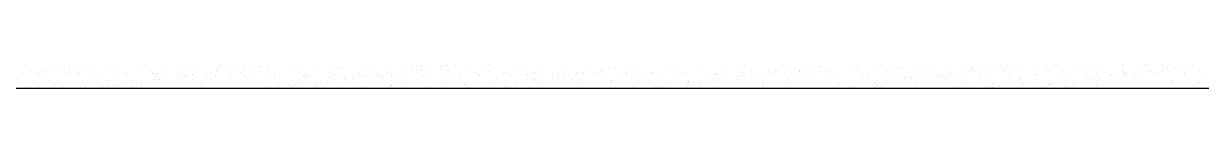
# Model space of a CAD drawing. Header units: metres. Extents: x 16174 to 16363, y 1100 to 1191.
# Drawn here: x 16275.53 to 16283.02, y 1136.91 to 1137.06 of the extents above; entities that cross this region are included whole.
import ezdxf

# ---------------------------------------------------------------- set-up
doc = ezdxf.new("R2010")
doc.units = ezdxf.units.M
doc.header["$MEASUREMENT"] = 0

msp = doc.modelspace()

# ---------------------------------------------------------------- linework, layer by layer
for p, q in [((16275.6614, 1137.0271), (16275.6614, 1137.0271)), ((16275.6927, 1137.0312), (16275.6927, 1137.0312)), ((16275.7414, 1137.0376), (16275.7414, 1137.0376)), ((16275.8229, 1137.0483), (16275.8229, 1137.0483)), ((16275.8542, 1137.0524), (16275.8542, 1137.0524)), ((16275.9029, 1137.0589), (16275.9029, 1137.0589)), ((16276.0676, 1137.0558), (16276.0676, 1137.0558)), ((16276.3001, 1137.0607), (16276.3001, 1137.0607)), ((16276.5402, 1137.0586), (16276.5402, 1137.0586)), ((16276.5513, 1137.0485), (16276.5513, 1137.0485)), ((16276.61, 1137.0275), (16276.61, 1137.0275)), ((16276.767, 1137.0295), (16276.767, 1137.0295)), ((16276.7838, 1137.0533), (16276.7838, 1137.0533)), ((16276.8473, 1137.0278), (16276.8473, 1137.0278)), ((16276.8785, 1137.032), (16276.8785, 1137.032)), ((16276.9205, 1137.0288), (16276.9205, 1137.0288)), ((16276.9273, 1137.0384), (16276.9273, 1137.0384)), ((16277.0088, 1137.0491), (16277.0088, 1137.0491)), ((16277.0239, 1137.0512), (16277.0239, 1137.0512)), ((16277.035, 1137.0411), (16277.035, 1137.0411)), ((16277.04, 1137.0532), (16277.04, 1137.0532)), ((16277.0826, 1137.0346), (16277.0826, 1137.0346)), ((16277.0888, 1137.0596), (16277.0888, 1137.0596)), ((16277.2396, 1137.0366), (16277.2396, 1137.0366)), ((16277.2676, 1137.0459), (16277.2676, 1137.0459)), ((16277.3931, 1137.0359), (16277.3931, 1137.0359)), ((16277.5076, 1137.0439), (16277.5076, 1137.0439)), ((16277.5187, 1137.0337), (16277.5187, 1137.0337)), ((16277.5552, 1137.0417), (16277.5552, 1137.0417)), ((16277.7122, 1137.0437), (16277.7122, 1137.0437)), ((16277.7513, 1137.0386), (16277.7513, 1137.0386)), ((16277.8657, 1137.043), (16277.8657, 1137.043)), ((16277.9914, 1137.0365), (16277.9914, 1137.0365)), ((16278.0024, 1137.0264), (16278.0024, 1137.0264)), ((16278.0278, 1137.0488), (16278.0278, 1137.0488)), ((16278.0332, 1137.0286), (16278.0332, 1137.0286)), ((16278.0644, 1137.0327), (16278.0644, 1137.0327)), ((16278.1132, 1137.0391), (16278.1132, 1137.0391)), ((16278.1848, 1137.0508), (16278.1848, 1137.0508)), ((16278.1947, 1137.0499), (16278.1947, 1137.0499)), ((16278.2259, 1137.054), (16278.2259, 1137.054)), ((16278.235, 1137.0312), (16278.235, 1137.0312)), ((16278.2747, 1137.0604), (16278.2747, 1137.0604)), ((16278.3383, 1137.0501), (16278.3383, 1137.0501)), ((16278.4751, 1137.0291), (16278.4751, 1137.0291)), ((16278.5004, 1137.0559), (16278.5004, 1137.0559)), ((16278.6574, 1137.0579), (16278.6574, 1137.0579)), ((16278.8109, 1137.0572), (16278.8109, 1137.0572)), ((16279.219, 1137.0294), (16279.219, 1137.0294)), ((16279.2503, 1137.0335), (16279.2503, 1137.0335)), ((16279.299, 1137.0399), (16279.299, 1137.0399)), ((16279.3805, 1137.0507), (16279.3805, 1137.0507)), ((16279.4118, 1137.0548), (16279.4118, 1137.0548)), ((16279.6339, 1137.0569), (16279.6339, 1137.0569)), ((16280.1066, 1137.0597), (16280.1066, 1137.0597)), ((16280.1176, 1137.0496), (16280.1176, 1137.0496)), ((16280.3502, 1137.0544), (16280.3502, 1137.0544)), ((16280.4049, 1137.0302), (16280.4049, 1137.0302)), ((16280.4361, 1137.0343), (16280.4361, 1137.0343)), ((16280.4849, 1137.0407), (16280.4849, 1137.0407)), ((16280.5664, 1137.0514), (16280.5664, 1137.0514)), ((16280.5903, 1137.0523), (16280.5903, 1137.0523)), ((16280.5976, 1137.0555), (16280.5976, 1137.0555)), ((16280.6013, 1137.0422), (16280.6013, 1137.0422)), ((16280.6289, 1137.0301), (16280.6289, 1137.0301)), ((16280.786, 1137.0321), (16280.786, 1137.0321)), ((16280.8339, 1137.047), (16280.8339, 1137.047)), ((16280.9395, 1137.0314), (16280.9395, 1137.0314)), ((16281.074, 1137.045), (16281.074, 1137.045)), ((16281.0851, 1137.0348), (16281.0851, 1137.0348)), ((16281.1015, 1137.0372), (16281.1015, 1137.0372)), ((16281.2586, 1137.0392), (16281.2586, 1137.0392)), ((16281.3176, 1137.0397), (16281.3176, 1137.0397)), ((16281.4121, 1137.0385), (16281.4121, 1137.0385)), ((16281.5577, 1137.0376), (16281.5577, 1137.0376)), ((16281.5688, 1137.0275), (16281.5688, 1137.0275)), ((16281.5741, 1137.0443), (16281.5741, 1137.0443)), ((16281.5908, 1137.0309), (16281.5908, 1137.0309)), ((16281.622, 1137.035), (16281.622, 1137.035)), ((16281.6708, 1137.0415), (16281.6708, 1137.0415)), ((16281.7312, 1137.0463), (16281.7312, 1137.0463)), ((16281.7523, 1137.0522), (16281.7523, 1137.0522)), ((16281.7835, 1137.0563), (16281.7835, 1137.0563)), ((16281.8013, 1137.0323), (16281.8013, 1137.0323)), ((16281.8847, 1137.0456), (16281.8847, 1137.0456)), ((16282.0414, 1137.0302), (16282.0414, 1137.0302)), ((16282.0467, 1137.0514), (16282.0467, 1137.0514)), ((16282.2038, 1137.0534), (16282.2038, 1137.0534)), ((16282.3573, 1137.0527), (16282.3573, 1137.0527)), ((16282.5193, 1137.0585), (16282.5193, 1137.0585)), ((16282.6764, 1137.0605), (16282.6764, 1137.0605)), ((16282.7766, 1137.0317), (16282.7766, 1137.0317)), ((16282.8078, 1137.0358), (16282.8078, 1137.0358)), ((16282.8299, 1137.0598), (16282.8299, 1137.0598)), ((16282.8566, 1137.0422), (16282.8566, 1137.0422)), ((16282.9381, 1137.053), (16282.9381, 1137.053)), ((16282.9694, 1137.0571), (16282.9694, 1137.0571)), ((16275.5312, 1137.0099), (16275.5312, 1137.0099)), ((16275.5799, 1137.0163), (16275.5799, 1137.0163)), ((16275.5875, 1136.9539), (16275.5875, 1136.9539)), ((16275.6055, 1137.0061), (16275.6055, 1137.0061)), ((16275.6308, 1136.99), (16275.6308, 1136.99)), ((16275.636, 1137.0154), (16275.636, 1137.0154)), ((16275.6648, 1137.0133), (16275.6648, 1137.0133)), ((16275.6958, 1136.9606), (16275.6958, 1136.9606)), ((16275.7409, 1136.9532), (16275.7409, 1136.9532)), ((16275.7924, 1137.0064), (16275.7924, 1137.0064)), ((16275.8177, 1136.9903), (16275.8177, 1136.9903)), ((16275.8219, 1137.0153), (16275.8219, 1137.0153)), ((16275.8761, 1137.0133), (16275.8761, 1137.0133)), ((16275.8872, 1137.0032), (16275.8872, 1137.0032)), ((16275.903, 1136.959), (16275.903, 1136.959)), ((16275.9394, 1136.9553), (16275.9394, 1136.9553)), ((16275.9753, 1137.0146), (16275.9753, 1137.0146)), ((16275.9792, 1137.0068), (16275.9792, 1137.0068)), ((16276.0045, 1136.9906), (16276.0045, 1136.9906)), ((16276.06, 1136.961), (16276.06, 1136.961)), ((16276.1198, 1137.008), (16276.1198, 1137.008)), ((16276.1374, 1137.0204), (16276.1374, 1137.0204)), ((16276.1661, 1137.0071), (16276.1661, 1137.0071)), ((16276.1795, 1136.9533), (16276.1795, 1136.9533)), ((16276.1914, 1136.991), (16276.1914, 1136.991)), ((16276.2135, 1136.9603), (16276.2135, 1136.9603)), ((16276.2813, 1136.9533), (16276.2813, 1136.9533)), ((16276.2945, 1137.0224), (16276.2945, 1137.0224)), ((16276.3529, 1137.0074), (16276.3529, 1137.0074)), ((16276.3598, 1137.0059), (16276.3598, 1137.0059)), ((16276.3628, 1136.9641), (16276.3628, 1136.9641)), ((16276.3709, 1136.9958), (16276.3709, 1136.9958)), ((16276.3756, 1136.9661), (16276.3756, 1136.9661)), ((16276.3782, 1136.9913), (16276.3782, 1136.9913)), ((16276.394, 1136.9682), (16276.394, 1136.9682)), ((16276.4428, 1136.9746), (16276.4428, 1136.9746)), ((16276.4479, 1137.0217), (16276.4479, 1137.0217)), ((16276.5243, 1136.9853), (16276.5243, 1136.9853)), ((16276.5326, 1136.9681), (16276.5326, 1136.9681)), ((16276.5398, 1137.0078), (16276.5398, 1137.0078)), ((16276.5555, 1136.9894), (16276.5555, 1136.9894)), ((16276.5651, 1136.9917), (16276.5651, 1136.9917)), ((16276.6035, 1137.0006), (16276.6035, 1137.0006)), ((16276.6043, 1136.9959), (16276.6043, 1136.9959)), ((16276.6858, 1137.0066), (16276.6858, 1137.0066)), ((16276.6861, 1136.9674), (16276.6861, 1136.9674)), ((16276.717, 1137.0107), (16276.717, 1137.0107)), ((16276.7266, 1137.0081), (16276.7266, 1137.0081)), ((16276.7519, 1136.992), (16276.7519, 1136.992)), ((16276.7658, 1137.0171), (16276.7658, 1137.0171)), ((16276.8436, 1136.9986), (16276.8436, 1136.9986)), ((16276.8482, 1136.9732), (16276.8482, 1136.9732)), ((16276.8546, 1136.9884), (16276.8546, 1136.9884)), ((16276.9135, 1137.0085), (16276.9135, 1137.0085)), ((16276.9388, 1136.9923), (16276.9388, 1136.9923)), ((16277.0052, 1136.9753), (16277.0052, 1136.9753)), ((16277.0872, 1136.9933), (16277.0872, 1136.9933)), ((16277.1003, 1137.0088), (16277.1003, 1137.0088)), ((16277.1256, 1136.9927), (16277.1256, 1136.9927)), ((16277.1587, 1136.9745), (16277.1587, 1136.9745)), ((16277.2872, 1137.0091), (16277.2872, 1137.0091)), ((16277.3125, 1136.993), (16277.3125, 1136.993)), ((16277.3208, 1136.9804), (16277.3208, 1136.9804)), ((16277.3273, 1136.9912), (16277.3273, 1136.9912)), ((16277.3383, 1136.9811), (16277.3383, 1136.9811)), ((16277.4671, 1136.9541), (16277.4671, 1136.9541)), ((16277.474, 1137.0095), (16277.474, 1137.0095)), ((16277.4778, 1136.9824), (16277.4778, 1136.9824)), ((16277.4993, 1136.9934), (16277.4993, 1136.9934)), ((16277.5486, 1136.9648), (16277.5486, 1136.9648)), ((16277.5709, 1136.9859), (16277.5709, 1136.9859)), ((16277.5799, 1136.9689), (16277.5799, 1136.9689)), ((16277.6287, 1136.9754), (16277.6287, 1136.9754)), ((16277.6313, 1136.9816), (16277.6313, 1136.9816)), ((16277.6609, 1137.0098), (16277.6609, 1137.0098)), ((16277.6862, 1136.9937), (16277.6862, 1136.9937)), ((16277.7101, 1136.9861), (16277.7101, 1136.9861)), ((16277.7414, 1136.9902), (16277.7414, 1136.9902)), ((16277.7902, 1136.9966), (16277.7902, 1136.9966)), ((16277.7934, 1136.9875), (16277.7934, 1136.9875)), ((16277.811, 1136.9838), (16277.811, 1136.9838)), ((16277.822, 1136.9737), (16277.822, 1136.9737)), ((16277.8477, 1137.0102), (16277.8477, 1137.0102)), ((16277.8717, 1137.0074), (16277.8717, 1137.0074)), ((16277.873, 1136.994), (16277.873, 1136.994)), ((16277.9029, 1137.0115), (16277.9029, 1137.0115)), ((16277.9504, 1136.9895), (16277.9504, 1136.9895)), ((16277.9517, 1137.0179), (16277.9517, 1137.0179)), ((16278.0346, 1137.0105), (16278.0346, 1137.0105)), ((16278.0546, 1136.9785), (16278.0546, 1136.9785)), ((16278.0599, 1136.9944), (16278.0599, 1136.9944)), ((16278.1039, 1136.9887), (16278.1039, 1136.9887)), ((16278.2214, 1137.0108), (16278.2214, 1137.0108)), ((16278.2467, 1136.9947), (16278.2467, 1136.9947)), ((16278.266, 1136.9946), (16278.266, 1136.9946)), ((16278.2947, 1136.9765), (16278.2947, 1136.9765)), ((16278.3058, 1136.9663), (16278.3058, 1136.9663)), ((16278.4083, 1137.0112), (16278.4083, 1137.0112)), ((16278.423, 1136.9966), (16278.423, 1136.9966)), ((16278.4336, 1136.9951), (16278.4336, 1136.9951)), ((16278.4861, 1137.019), (16278.4861, 1137.019)), ((16278.5383, 1136.9712), (16278.5383, 1136.9712)), ((16278.5765, 1136.9958), (16278.5765, 1136.9958)), ((16278.5951, 1137.0115), (16278.5951, 1137.0115)), ((16278.6204, 1136.9954), (16278.6204, 1136.9954)), ((16278.653, 1136.9549), (16278.653, 1136.9549)), ((16278.7187, 1137.0238), (16278.7187, 1137.0238)), ((16278.7345, 1136.9656), (16278.7345, 1136.9656)), ((16278.7386, 1137.0017), (16278.7386, 1137.0017)), ((16278.7657, 1136.9697), (16278.7657, 1136.9697)), ((16278.7784, 1136.9691), (16278.7784, 1136.9691)), ((16278.782, 1137.0119), (16278.782, 1137.0119)), ((16278.7895, 1136.959), (16278.7895, 1136.959)), ((16278.8073, 1136.9957), (16278.8073, 1136.9957)), ((16278.8145, 1136.9761), (16278.8145, 1136.9761)), ((16278.8956, 1137.0037), (16278.8956, 1137.0037)), ((16278.896, 1136.9869), (16278.896, 1136.9869)), ((16278.9272, 1136.991), (16278.9272, 1136.991)), ((16278.9588, 1137.0218), (16278.9588, 1137.0218)), ((16278.9688, 1137.0122), (16278.9688, 1137.0122)), ((16278.9698, 1137.0116), (16278.9698, 1137.0116)), ((16278.976, 1136.9974), (16278.976, 1136.9974)), ((16278.9941, 1136.9961), (16278.9941, 1136.9961)), ((16279.022, 1136.9638), (16279.022, 1136.9638)), ((16279.0491, 1137.0029), (16279.0491, 1137.0029)), ((16279.0575, 1137.0081), (16279.0575, 1137.0081)), ((16279.0887, 1137.0122), (16279.0887, 1137.0122)), ((16279.1375, 1137.0187), (16279.1375, 1137.0187)), ((16279.1557, 1137.0125), (16279.1557, 1137.0125)), ((16279.181, 1136.9964), (16279.181, 1136.9964)), ((16279.2024, 1137.0165), (16279.2024, 1137.0165)), ((16279.2112, 1137.0088), (16279.2112, 1137.0088)), ((16279.2621, 1136.9617), (16279.2621, 1136.9617)), ((16279.2732, 1136.9516), (16279.2732, 1136.9516)), ((16279.3425, 1137.0129), (16279.3425, 1137.0129)), ((16279.3678, 1136.9968), (16279.3678, 1136.9968)), ((16279.3682, 1137.0108), (16279.3682, 1137.0108)), ((16279.4425, 1137.0144), (16279.4425, 1137.0144)), ((16279.4493, 1136.9545), (16279.4493, 1136.9545)), ((16279.4536, 1137.0043), (16279.4536, 1137.0043)), ((16279.5058, 1136.9564), (16279.5058, 1136.9564)), ((16279.5217, 1137.01), (16279.5217, 1137.01)), ((16279.5294, 1137.0132), (16279.5294, 1137.0132)), ((16279.5547, 1136.9971), (16279.5547, 1136.9971)), ((16279.6064, 1136.9565), (16279.6064, 1136.9565)), ((16279.6837, 1137.0159), (16279.6837, 1137.0159)), ((16279.6861, 1137.0091), (16279.6861, 1137.0091)), ((16279.7162, 1137.0136), (16279.7162, 1137.0136)), ((16279.7415, 1136.9974), (16279.7415, 1136.9974)), ((16279.7458, 1136.9544), (16279.7458, 1136.9544)), ((16279.7599, 1136.9558), (16279.7599, 1136.9558)), ((16279.8389, 1136.9556), (16279.8389, 1136.9556)), ((16279.8408, 1137.0179), (16279.8408, 1137.0179)), ((16279.9031, 1137.0139), (16279.9031, 1137.0139)), ((16279.9204, 1136.9664), (16279.9204, 1136.9664)), ((16279.9219, 1136.9616), (16279.9219, 1136.9616)), ((16279.9262, 1137.007), (16279.9262, 1137.007)), ((16279.9284, 1136.9978), (16279.9284, 1136.9978)), ((16279.9373, 1136.9969), (16279.9373, 1136.9969)), ((16279.9516, 1136.9705), (16279.9516, 1136.9705)), ((16279.9943, 1137.0171), (16279.9943, 1137.0171)), ((16280.0004, 1136.9769), (16280.0004, 1136.9769)), ((16280.079, 1136.9636), (16280.079, 1136.9636)), ((16280.0819, 1136.9876), (16280.0819, 1136.9876)), ((16280.0899, 1137.0142), (16280.0899, 1137.0142)), ((16280.1131, 1136.9917), (16280.1131, 1136.9917)), ((16280.1152, 1136.9981), (16280.1152, 1136.9981)), ((16280.1563, 1137.023), (16280.1563, 1137.023)), ((16280.1619, 1136.9982), (16280.1619, 1136.9982)), ((16280.1698, 1137.0017), (16280.1698, 1137.0017)), ((16280.2325, 1136.9629), (16280.2325, 1136.9629)), ((16280.2434, 1137.0089), (16280.2434, 1137.0089)), ((16280.2746, 1137.013), (16280.2746, 1137.013)), ((16280.2767, 1137.0146), (16280.2767, 1137.0146)), ((16280.3021, 1136.9985), (16280.3021, 1136.9985)), ((16280.3134, 1137.025), (16280.3134, 1137.025)), ((16280.3234, 1137.0194), (16280.3234, 1137.0194)), ((16280.3945, 1136.9687), (16280.3945, 1136.9687)), ((16280.4099, 1136.9997), (16280.4099, 1136.9997)), ((16280.421, 1136.9895), (16280.421, 1136.9895)), ((16280.4636, 1137.0149), (16280.4636, 1137.0149)), ((16280.4669, 1137.0243), (16280.4669, 1137.0243)), ((16280.4889, 1136.9988), (16280.4889, 1136.9988)), ((16280.5516, 1136.9707), (16280.5516, 1136.9707)), ((16280.6504, 1137.0153), (16280.6504, 1137.0153)), ((16280.6535, 1136.9944), (16280.6535, 1136.9944)), ((16280.6757, 1136.9991), (16280.6757, 1136.9991)), ((16280.7051, 1136.97), (16280.7051, 1136.97)), ((16280.8373, 1137.0156), (16280.8373, 1137.0156)), ((16280.8626, 1136.9995), (16280.8626, 1136.9995)), ((16280.8671, 1136.9758), (16280.8671, 1136.9758)), ((16280.8936, 1136.9923), (16280.8936, 1136.9923)), ((16280.9047, 1136.9822), (16280.9047, 1136.9822)), ((16281.0241, 1137.0159), (16281.0241, 1137.0159)), ((16281.0242, 1136.9778), (16281.0242, 1136.9778)), ((16281.0247, 1136.9564), (16281.0247, 1136.9564)), ((16281.0494, 1136.9998), (16281.0494, 1136.9998)), ((16281.1062, 1136.9671), (16281.1062, 1136.9671)), ((16281.1373, 1136.987), (16281.1373, 1136.987)), ((16281.1375, 1136.9713), (16281.1375, 1136.9713)), ((16281.1777, 1136.9771), (16281.1777, 1136.9771)), ((16281.1862, 1136.9777), (16281.1862, 1136.9777)), ((16281.211, 1137.0163), (16281.211, 1137.0163)), ((16281.2363, 1137.0002), (16281.2363, 1137.0002)), ((16281.2677, 1136.9884), (16281.2677, 1136.9884)), ((16281.299, 1136.9925), (16281.299, 1136.9925)), ((16281.3397, 1136.9829), (16281.3397, 1136.9829)), ((16281.3478, 1136.9989), (16281.3478, 1136.9989)), ((16281.3773, 1136.9849), (16281.3773, 1136.9849)), ((16281.3884, 1136.9748), (16281.3884, 1136.9748)), ((16281.3978, 1137.0166), (16281.3978, 1137.0166)), ((16281.4231, 1137.0005), (16281.4231, 1137.0005)), ((16281.4292, 1137.0097), (16281.4292, 1137.0097)), ((16281.4605, 1137.0138), (16281.4605, 1137.0138)), ((16281.4968, 1136.9849), (16281.4968, 1136.9849)), ((16281.5093, 1137.0202), (16281.5093, 1137.0202)), ((16281.5847, 1137.017), (16281.5847, 1137.017)), ((16281.61, 1137.0008), (16281.61, 1137.0008)), ((16281.621, 1136.9796), (16281.621, 1136.9796)), ((16281.6503, 1136.9842), (16281.6503, 1136.9842)), ((16281.7715, 1137.0173), (16281.7715, 1137.0173)), ((16281.7968, 1137.0012), (16281.7968, 1137.0012)), ((16281.8123, 1136.9901), (16281.8123, 1136.9901)), ((16281.8611, 1136.9776), (16281.8611, 1136.9776)), ((16281.8721, 1136.9674), (16281.8721, 1136.9674)), ((16281.9584, 1137.0176), (16281.9584, 1137.0176)), ((16281.9694, 1136.9921), (16281.9694, 1136.9921)), ((16281.9837, 1137.0015), (16281.9837, 1137.0015)), ((16282.0525, 1137.0201), (16282.0525, 1137.0201)), ((16282.1047, 1136.9723), (16282.1047, 1136.9723)), ((16282.1229, 1136.9913), (16282.1229, 1136.9913)), ((16282.1452, 1137.018), (16282.1452, 1137.018)), ((16282.1618, 1136.9508), (16282.1618, 1136.9508)), ((16282.1705, 1137.0019), (16282.1705, 1137.0019)), ((16282.2106, 1136.9572), (16282.2106, 1136.9572)), ((16282.2849, 1136.9972), (16282.2849, 1136.9972)), ((16282.2851, 1137.0249), (16282.2851, 1137.0249)), ((16282.2921, 1136.9679), (16282.2921, 1136.9679)), ((16282.3233, 1136.972), (16282.3233, 1136.972)), ((16282.3321, 1137.0183), (16282.3321, 1137.0183)), ((16282.3448, 1136.9702), (16282.3448, 1136.9702)), ((16282.3558, 1136.9601), (16282.3558, 1136.9601)), ((16282.3574, 1137.0022), (16282.3574, 1137.0022)), ((16282.3721, 1136.9785), (16282.3721, 1136.9785)), ((16282.442, 1136.9992), (16282.442, 1136.9992)), ((16282.4536, 1136.9892), (16282.4536, 1136.9892)), ((16282.4848, 1136.9933), (16282.4848, 1136.9933)), ((16282.5189, 1137.0187), (16282.5189, 1137.0187)), ((16282.5251, 1137.0229), (16282.5251, 1137.0229)), ((16282.5336, 1136.9997), (16282.5336, 1136.9997)), ((16282.5362, 1137.0127), (16282.5362, 1137.0127)), ((16282.5442, 1137.0025), (16282.5442, 1137.0025)), ((16282.5884, 1136.9649), (16282.5884, 1136.9649)), ((16282.5954, 1136.9984), (16282.5954, 1136.9984)), ((16282.6151, 1137.0104), (16282.6151, 1137.0104)), ((16282.6463, 1137.0146), (16282.6463, 1137.0146)), ((16282.6951, 1137.021), (16282.6951, 1137.021)), ((16282.7058, 1137.019), (16282.7058, 1137.019)), ((16282.7311, 1137.0029), (16282.7311, 1137.0029)), ((16282.7575, 1137.0043), (16282.7575, 1137.0043)), ((16282.7688, 1137.0175), (16282.7688, 1137.0175)), ((16282.8285, 1136.9628), (16282.8285, 1136.9628)), ((16282.8395, 1136.9527), (16282.8395, 1136.9527)), ((16282.8926, 1137.0193), (16282.8926, 1137.0193)), ((16282.9146, 1137.0063), (16282.9146, 1137.0063)), ((16282.9179, 1137.0032), (16282.9179, 1137.0032)), ((16283.0089, 1137.0155), (16283.0089, 1137.0155)), ((16283.0199, 1137.0054), (16283.0199, 1137.0054)), ((16273.6697, 1136.9111), (16303.1117, 1136.9111)), ((16275.5351, 1136.9316), (16275.5351, 1136.9316)), ((16275.7068, 1136.9505), (16275.7068, 1136.9505)), ((16275.7219, 1136.9319), (16275.7219, 1136.9319)), ((16275.9088, 1136.9323), (16275.9088, 1136.9323)), ((16276.0398, 1136.9215), (16276.0398, 1136.9215)), ((16276.071, 1136.9256), (16276.071, 1136.9256)), ((16276.0956, 1136.9326), (16276.0956, 1136.9326)), ((16276.1198, 1136.9321), (16276.1198, 1136.9321)), ((16276.1905, 1136.9431), (16276.1905, 1136.9431)), ((16276.2013, 1136.9428), (16276.2013, 1136.9428)), ((16276.2325, 1136.9469), (16276.2325, 1136.9469)), ((16276.2825, 1136.933), (16276.2825, 1136.933)), ((16276.4231, 1136.948), (16276.4231, 1136.948)), ((16276.4693, 1136.9333), (16276.4693, 1136.9333)), ((16276.6138, 1136.9119), (16276.6138, 1136.9119)), ((16276.6562, 1136.9336), (16276.6562, 1136.9336)), ((16276.6632, 1136.9459), (16276.6632, 1136.9459)), ((16276.6743, 1136.9358), (16276.6743, 1136.9358)), ((16276.7708, 1136.9139), (16276.7708, 1136.9139)), ((16276.843, 1136.934), (16276.843, 1136.934)), ((16276.9068, 1136.9406), (16276.9068, 1136.9406)), ((16276.9243, 1136.9132), (16276.9243, 1136.9132)), ((16277.0299, 1136.9343), (16277.0299, 1136.9343)), ((16277.0864, 1136.919), (16277.0864, 1136.919)), ((16277.1441, 1136.9116), (16277.1441, 1136.9116)), ((16277.1469, 1136.9385), (16277.1469, 1136.9385)), ((16277.158, 1136.9284), (16277.158, 1136.9284)), ((16277.2167, 1136.9347), (16277.2167, 1136.9347)), ((16277.2256, 1136.9223), (16277.2256, 1136.9223)), ((16277.2434, 1136.921), (16277.2434, 1136.921)), ((16277.2569, 1136.9264), (16277.2569, 1136.9264)), ((16277.3056, 1136.9328), (16277.3056, 1136.9328)), ((16277.3871, 1136.9436), (16277.3871, 1136.9436)), ((16277.3905, 1136.9332), (16277.3905, 1136.9332)), ((16277.3969, 1136.9203), (16277.3969, 1136.9203)), ((16277.4036, 1136.935), (16277.4036, 1136.935)), ((16277.4184, 1136.9477), (16277.4184, 1136.9477)), ((16277.559, 1136.9261), (16277.559, 1136.9261)), ((16277.5904, 1136.9353), (16277.5904, 1136.9353)), ((16277.6306, 1136.9312), (16277.6306, 1136.9312)), ((16277.6417, 1136.921), (16277.6417, 1136.921)), ((16277.716, 1136.9281), (16277.716, 1136.9281)), ((16277.7773, 1136.9357), (16277.7773, 1136.9357)), ((16277.8695, 1136.9274), (16277.8695, 1136.9274)), ((16277.8742, 1136.9259), (16277.8742, 1136.9259)), ((16277.9641, 1136.936), (16277.9641, 1136.936)), ((16278.0316, 1136.9332), (16278.0316, 1136.9332)), ((16278.1143, 1136.9238), (16278.1143, 1136.9238)), ((16278.1254, 1136.9137), (16278.1254, 1136.9137)), ((16278.151, 1136.9364), (16278.151, 1136.9364)), ((16278.1886, 1136.9352), (16278.1886, 1136.9352)), ((16278.33, 1136.9123), (16278.33, 1136.9123)), ((16278.3378, 1136.9367), (16278.3378, 1136.9367)), ((16278.3421, 1136.9345), (16278.3421, 1136.9345)), ((16278.358, 1136.9185), (16278.358, 1136.9185)), ((16278.4115, 1136.9231), (16278.4115, 1136.9231)), ((16278.4427, 1136.9272), (16278.4427, 1136.9272)), ((16278.4915, 1136.9336), (16278.4915, 1136.9336)), ((16278.5042, 1136.9403), (16278.5042, 1136.9403)), ((16278.5247, 1136.937), (16278.5247, 1136.937)), ((16278.573, 1136.9443), (16278.573, 1136.9443)), ((16278.598, 1136.9164), (16278.598, 1136.9164)), ((16278.6042, 1136.9484), (16278.6042, 1136.9484)), ((16278.6612, 1136.9423), (16278.6612, 1136.9423)), ((16278.7115, 1136.9374), (16278.7115, 1136.9374)), ((16278.8147, 1136.9416), (16278.8147, 1136.9416)), ((16278.8417, 1136.9111), (16278.8417, 1136.9111)), ((16278.8983, 1136.9377), (16278.8983, 1136.9377)), ((16278.9767, 1136.9474), (16278.9767, 1136.9474)), ((16279.0852, 1136.9381), (16279.0852, 1136.9381)), ((16279.1338, 1136.9494), (16279.1338, 1136.9494)), ((16279.272, 1136.9384), (16279.272, 1136.9384)), ((16279.2873, 1136.9487), (16279.2873, 1136.9487)), ((16279.4589, 1136.9387), (16279.4589, 1136.9387)), ((16279.5159, 1136.9131), (16279.5159, 1136.9131)), ((16279.5974, 1136.9238), (16279.5974, 1136.9238)), ((16279.6286, 1136.928), (16279.6286, 1136.928)), ((16279.6457, 1136.9391), (16279.6457, 1136.9391)), ((16279.6774, 1136.9344), (16279.6774, 1136.9344)), ((16279.7569, 1136.9442), (16279.7569, 1136.9442)), ((16279.7589, 1136.9451), (16279.7589, 1136.9451)), ((16279.7901, 1136.9492), (16279.7901, 1136.9492)), ((16279.8326, 1136.9394), (16279.8326, 1136.9394)), ((16279.9895, 1136.9491), (16279.9895, 1136.9491)), ((16280.0194, 1136.9397), (16280.0194, 1136.9397)), ((16280.2063, 1136.9401), (16280.2063, 1136.9401)), ((16280.2296, 1136.947), (16280.2296, 1136.947)), ((16280.2406, 1136.9369), (16280.2406, 1136.9369)), ((16280.3931, 1136.9404), (16280.3931, 1136.9404)), ((16280.4732, 1136.9417), (16280.4732, 1136.9417)), ((16280.58, 1136.9408), (16280.58, 1136.9408)), ((16280.6327, 1136.9145), (16280.6327, 1136.9145)), ((16280.7017, 1136.9139), (16280.7017, 1136.9139)), ((16280.7133, 1136.9396), (16280.7133, 1136.9396)), ((16280.7243, 1136.9295), (16280.7243, 1136.9295)), ((16280.7668, 1136.9411), (16280.7668, 1136.9411)), ((16280.7832, 1136.9246), (16280.7832, 1136.9246)), ((16280.7898, 1136.9165), (16280.7898, 1136.9165)), ((16280.8145, 1136.9287), (16280.8145, 1136.9287)), ((16280.8632, 1136.9352), (16280.8632, 1136.9352)), ((16280.9433, 1136.9157), (16280.9433, 1136.9157)), ((16280.9447, 1136.9459), (16280.9447, 1136.9459)), ((16280.9537, 1136.9414), (16280.9537, 1136.9414)), ((16280.9569, 1136.9343), (16280.9569, 1136.9343)), ((16280.976, 1136.95), (16280.976, 1136.95)), ((16281.1053, 1136.9216), (16281.1053, 1136.9216)), ((16281.1405, 1136.9418), (16281.1405, 1136.9418)), ((16281.197, 1136.9323), (16281.197, 1136.9323)), ((16281.208, 1136.9221), (16281.208, 1136.9221)), ((16281.2624, 1136.9236), (16281.2624, 1136.9236)), ((16281.3274, 1136.9421), (16281.3274, 1136.9421)), ((16281.4159, 1136.9229), (16281.4159, 1136.9229)), ((16281.4406, 1136.927), (16281.4406, 1136.927)), ((16281.5142, 1136.9425), (16281.5142, 1136.9425)), ((16281.5779, 1136.9287), (16281.5779, 1136.9287)), ((16281.6807, 1136.9249), (16281.6807, 1136.9249)), ((16281.6918, 1136.9148), (16281.6918, 1136.9148)), ((16281.7011, 1136.9428), (16281.7011, 1136.9428)), ((16281.735, 1136.9307), (16281.735, 1136.9307)), ((16281.8876, 1136.9147), (16281.8876, 1136.9147)), ((16281.8879, 1136.9431), (16281.8879, 1136.9431)), ((16281.8884, 1136.93), (16281.8884, 1136.93)), ((16281.9243, 1136.9196), (16281.9243, 1136.9196)), ((16281.9691, 1136.9254), (16281.9691, 1136.9254)), ((16282.0003, 1136.9295), (16282.0003, 1136.9295)), ((16282.0491, 1136.9359), (16282.0491, 1136.9359)), ((16282.0505, 1136.9358), (16282.0505, 1136.9358)), ((16282.0748, 1136.9435), (16282.0748, 1136.9435)), ((16282.1306, 1136.9467), (16282.1306, 1136.9467)), ((16282.1644, 1136.9175), (16282.1644, 1136.9175)), ((16282.2076, 1136.9378), (16282.2076, 1136.9378)), ((16282.2616, 1136.9438), (16282.2616, 1136.9438)), ((16282.361, 1136.9371), (16282.361, 1136.9371)), ((16282.408, 1136.9122), (16282.408, 1136.9122)), ((16282.4485, 1136.9442), (16282.4485, 1136.9442)), ((16282.5231, 1136.9429), (16282.5231, 1136.9429)), ((16282.6353, 1136.9445), (16282.6353, 1136.9445)), ((16282.6801, 1136.9449), (16282.6801, 1136.9449)), ((16282.8222, 1136.9448), (16282.8222, 1136.9448)), ((16282.8336, 1136.9442), (16282.8336, 1136.9442)), ((16282.9957, 1136.95), (16282.9957, 1136.95)), ((16283.009, 1136.9452), (16283.009, 1136.9452))]:
    msp.add_line(p, q)

doc.saveas('drawing.dxf')
